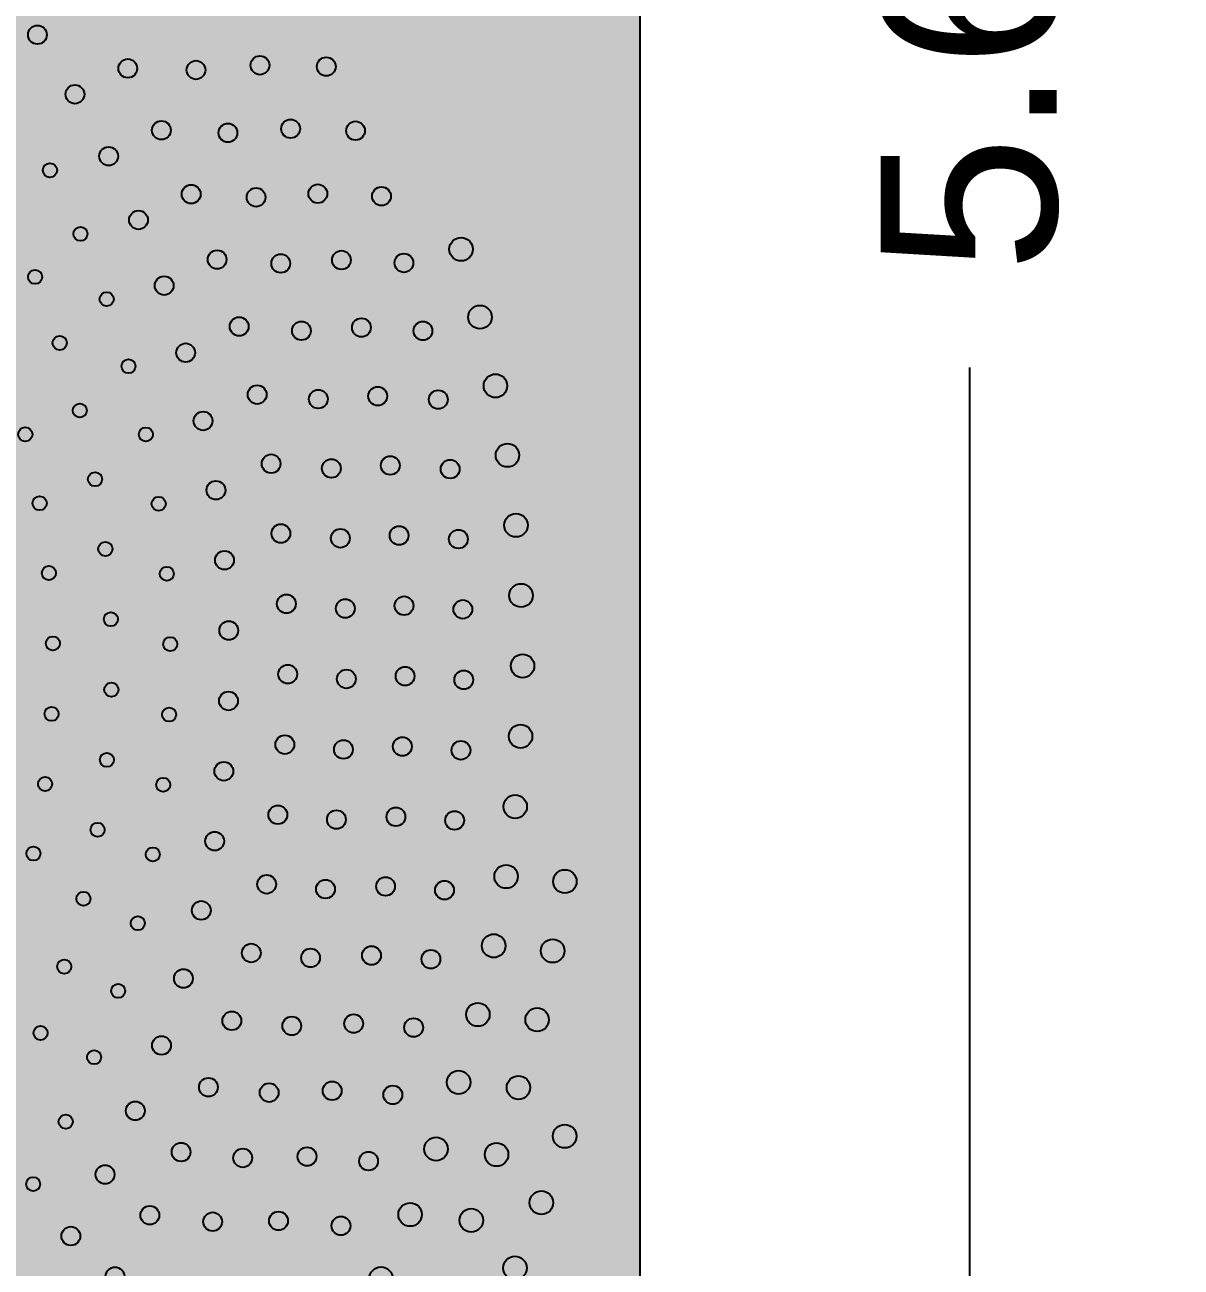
# Model space of a CAD drawing. Header units: metres. Extents: x 6 to 601, y -20 to 118.
# Drawn here: x 58.965 to 59.95, y 79.937 to 80.995 of the extents above; entities that cross this region are included whole.
import ezdxf

# ---------------------------------------------------------------- set-up
doc = ezdxf.new("R2010")
doc.units = ezdxf.units.M
doc.header["$MEASUREMENT"] = 0
doc.layers.add('ProfileEdges', color=7, linetype='Continuous')
doc.styles.get("Standard").update_dxf_attribs({"font": 'arial.ttf'})
doc.dimstyles.get("Standard").update_dxf_attribs({"dimtxt": 0.18, "dimasz": 0.18, "dimexe": 0.18, "dimexo": 0.0625, "dimgap": 0.09, "dimtad": 0, "dimdec": 4, "dimzin": 0, "dimdsep": 46, "dimtxsty": 'Standard', "dimcen": 0.09, "dimadec": 0, "dimazin": 0, "dimtfac": 1, "dimtdec": 4, "dimtofl": 0, "dimtmove": 0, "dimatfit": 3, "dimfxl": 1, "dimtolj": 1, "dimtzin": 0, "dimarcsym": 0})

# ---------------------------------------------------------------- blocks, each defined once
blk = doc.blocks.new('*D1067')
at = {"color": 0, "lineweight": -2, "transparency": 16777216}
for p, q in [((59.5515, 84.0763), (59.95, 84.0763)), ((59.77, 83.9763), (59.77, 81.1557)), ((59.77, 78.5755), (59.77, 80.7027)), ((59.5515, 78.4755), (59.95, 78.4755))]:
    blk.add_line(p, q, dxfattribs=at)
at = {"color": 0, "transparency": 16777216}
for points in [[(59.7533, 83.9763), (59.7867, 83.9763), (59.77, 84.0763)], [(59.7533, 78.5755), (59.7867, 78.5755), (59.77, 78.4755)]]:
    blk.add_solid(points, dxfattribs=at)
at = {"layer": 'Defpoints', "color": 0, "transparency": 16777216}
for p in [(59.489, 84.0763), (59.489, 78.4755), (59.77, 78.4755)]:
    blk.add_point(p, dxfattribs=at)
at = {"color": 0, "transparency": 16777216, "insert": (59.77, 80.9292), "char_height": 0.15, "attachment_point": 5, "rotation": 90}
blk.add_mtext('\\A1;5.6', dxfattribs=at)
blk = doc.blocks.new('*U1026')
blk.add_circle((0, 0), 0.01)
blk = doc.blocks.new('*U1027')
at = {"color": 0, "linetype": 'ByBlock', "lineweight": -2, "transparency": 16777216}
for p, rotation in [((68.2054, 83.4567), 106.9615160495693), ((68.2215, 83.3989), 104.1062283673305), ((68.2347, 83.3404), 101.2509406850917), ((68.2449, 83.2813), 98.39565300285315), ((68.2522, 83.2217), 95.54036532061446), ((68.2565, 83.1619), 92.68507763837572), ((68.2578, 83.1019), 89.82978995613686), ((68.2561, 83.042), 86.97450227389814), ((68.2515, 82.9821), 84.11921459165944), ((68.2438, 82.9226), 81.2639269094207), ((68.2332, 82.8636), 78.408639227182), ((68.2197, 82.8051), 75.55335154494352), ((68.2033, 82.7474), 72.69806386270481), ((68.1841, 82.6906), 69.84277618046609), ((68.162, 82.6348), 66.98748849822763), ((68.1372, 82.5802), 64.13220081598902)]:
    blk.add_blockref('*U1026', p, dxfattribs=dict(at, rotation=rotation))
blk = doc.blocks.new('*U1028')
blk.add_circle((0, 0), 0.008)
blk = doc.blocks.new('*U1029')
at = {"color": 0, "linetype": 'ByBlock', "lineweight": -2, "transparency": 16777216}
for p, rotation in [((68.0906, 83.6122), 116.0452820075594), ((68.1155, 83.5576), 113.0662809515963), ((68.1376, 83.5018), 110.0872798956331), ((68.1567, 83.445), 107.1082788396702), ((68.1729, 83.3872), 104.1292777837074), ((68.186, 83.3287), 101.1502767277445), ((68.1961, 83.2695), 98.17127567178147), ((68.2031, 83.2099), 95.19227461581836), ((68.2069, 83.1501), 92.21327355985551), ((68.2077, 83.0901), 89.23427250389261), ((68.2053, 83.0301), 86.25527144792974), ((68.1999, 82.9704), 83.27627039196673), ((68.1913, 82.911), 80.29726933600385), ((68.1797, 82.8522), 77.31826828004098), ((68.165, 82.794), 74.33926722407797), ((68.1473, 82.7367), 71.3602661681151), ((68.1266, 82.6803), 68.38126511215235), ((68.1031, 82.6252), 65.4022640561896)]:
    blk.add_blockref('*U1028', p, dxfattribs=dict(at, rotation=rotation))
blk = doc.blocks.new('*U1009')
blk.add_circle((0, 0), 0.008)
blk = doc.blocks.new('*U1010')
at = {"color": 0, "linetype": 'ByBlock', "lineweight": -2, "transparency": 16777216}
for p, rotation in [((68.0341, 83.6133), 117.3875062300564), ((68.0602, 83.5593), 114.2735858091643), ((68.0834, 83.504), 111.1596653882722), ((68.1035, 83.4475), 108.0457449673804), ((68.1205, 83.39), 104.9318245464884), ((68.1344, 83.3316), 101.8179041255963), ((68.1451, 83.2726), 98.70398370470427), ((68.1526, 83.213), 95.59006328381243), ((68.1568, 83.1532), 92.47614286292045), ((68.1577, 83.0932), 89.36222244202824), ((68.1554, 83.0333), 86.24830202113624), ((68.1499, 82.9735), 83.13438160024415), ((68.1411, 82.9142), 80.02046117935217), ((68.1291, 82.8554), 76.90654075846018), ((68.1139, 82.7974), 73.79262033756844), ((68.0956, 82.7402), 70.67869991667645), ((68.0742, 82.6842), 67.56477949578436), ((68.0499, 82.6294), 64.45085907489226)]:
    blk.add_blockref('*U1009', p, dxfattribs=dict(at, rotation=rotation))
blk = doc.blocks.new('*U1031')
blk.add_circle((0, 0), 0.008)
blk = doc.blocks.new('*U1032')
at = {"color": 0, "linetype": 'ByBlock', "lineweight": -2, "transparency": 16777216}
for p, rotation in [((67.9796, 83.6093), 118.5543247430637), ((68.0068, 83.5558), 115.2926841751202), ((68.0308, 83.5009), 112.0310436071765), ((68.0518, 83.4446), 108.7694030392329), ((68.0694, 83.3873), 105.5077624712894), ((68.0838, 83.3291), 102.2461219033459), ((68.0949, 83.2701), 98.9844813354025), ((68.1026, 83.2106), 95.72284076745912), ((68.1068, 83.1508), 92.46120019951559), ((68.1077, 83.0908), 89.19955963157209), ((68.1052, 83.0308), 85.93791906362857), ((68.0992, 82.9711), 82.67627849568507), ((68.0899, 82.9119), 79.41463792774157), ((68.0772, 82.8533), 76.15299735979805), ((68.0612, 82.7954), 72.89135679185455), ((68.0419, 82.7386), 69.62971622391103), ((68.0194, 82.683), 66.3680756559673), ((67.9938, 82.6287), 63.10643508802379)]:
    blk.add_blockref('*U1031', p, dxfattribs=dict(at, rotation=rotation))
blk = doc.blocks.new('*U1033')
blk.add_circle((0, 0), 0.008)
blk = doc.blocks.new('*U1034')
at = {"color": 0, "linetype": 'ByBlock', "lineweight": -2, "transparency": 16777216}
for p, rotation in [((67.9215, 83.6107), 120.2098533504225), ((67.9501, 83.558), 116.7857793727814), ((67.9755, 83.5036), 113.3617053951402), ((67.9976, 83.4479), 109.9376314174989), ((68.0164, 83.3909), 106.5135574398575), ((68.0317, 83.3329), 103.0894834622164), ((68.0436, 83.2741), 99.66540948457549), ((68.0519, 83.2147), 96.24133550693425), ((68.0566, 83.1548), 92.81726152929288), ((68.0577, 83.0949), 89.39318755165154), ((68.0553, 83.0349), 85.96911357401049), ((68.0493, 82.9752), 82.54503959636936), ((68.0398, 82.916), 79.120965618728), ((68.0267, 82.8575), 75.69689164108664), ((68.0101, 82.7998), 72.2728176634453), ((67.9902, 82.7432), 68.84874368580383), ((67.9669, 82.688), 65.42466970816248), ((67.9403, 82.6342), 62.00059573052111), ((67.9106, 82.5821), 58.57652175287976)]:
    blk.add_blockref('*U1033', p, dxfattribs=dict(at, rotation=rotation))

msp = doc.modelspace()

# ---------------------------------------------------------------- hatches: boundary and pattern name
at = {"lineweight": 0, "true_color": 0xcd6928, "transparency": 33554534}
h = msp.add_hatch(color=32, dxfattribs=at)
h.dxf.hatch_style = 1
h.paths.add_polyline_path([(59.489, 84.0763), (57.57, 84.0763, 0.143152), (56.5361, 81.1977), (56.5361, 78.4762), (59.489, 78.4757)])

# ---------------------------------------------------------------- linework, layer by layer
for centre, radius in [((58.9757, 80.9861), 0.008), ((59.0077, 80.9354), 0.008), ((59.0364, 80.8827), 0.008), ((58.9864, 80.8707), 0.006), ((59.0618, 80.8284), 0.008), ((59.0124, 80.8166), 0.006), ((58.9737, 80.7799), 0.006), ((59.0837, 80.7725), 0.008), ((59.0347, 80.761), 0.006), ((58.9947, 80.7237), 0.006), ((59.102, 80.7154), 0.008), ((59.0533, 80.7039), 0.006), ((59.0118, 80.6662), 0.006), ((59.1168, 80.6573), 0.008), ((58.9654, 80.6459), 0.006), ((59.0681, 80.6458), 0.006), ((59.0248, 80.6077), 0.006), ((59.1278, 80.5983), 0.008), ((58.9776, 80.5872), 0.006), ((59.079, 80.5868), 0.006), ((59.0336, 80.5483), 0.006), ((59.1351, 80.5387), 0.008), ((58.9855, 80.5278), 0.006), ((59.0859, 80.5272), 0.006), ((59.0383, 80.4885), 0.006), ((59.1387, 80.4789), 0.008), ((58.9889, 80.4679), 0.006), ((59.0889, 80.4673), 0.006), ((59.0387, 80.4285), 0.006), ((59.1385, 80.4189), 0.008), ((58.9878, 80.4079), 0.006), ((59.0879, 80.4073), 0.006), ((59.0349, 80.3687), 0.006), ((59.1345, 80.359), 0.008), ((58.9823, 80.3482), 0.006), ((59.0829, 80.3475), 0.006), ((59.027, 80.3092), 0.006), ((59.1267, 80.2995), 0.008), ((58.9723, 80.289), 0.006), ((59.074, 80.2882), 0.006), ((59.425, 80.2652), 0.01), ((59.0149, 80.2505), 0.006), ((59.1153, 80.2406), 0.008), ((59.0612, 80.2296), 0.006), ((59.4146, 80.2061), 0.01), ((58.9986, 80.1927), 0.006), ((59.1001, 80.1826), 0.008), ((59.0445, 80.172), 0.006), ((59.4014, 80.1475), 0.01), ((58.9784, 80.1362), 0.006), ((59.0814, 80.1256), 0.008), ((59.024, 80.1156), 0.006), ((59.3855, 80.0897), 0.01), ((59.0591, 80.0699), 0.008), ((58.9998, 80.0607), 0.006), ((59.4249, 80.0483), 0.01), ((59.3668, 80.0327), 0.01), ((59.0333, 80.0157), 0.008), ((58.9721, 80.0075), 0.006), ((59.405, 79.9917), 0.01), ((59.3453, 79.9767), 0.01), ((59.0042, 79.9633), 0.008), ((59.3825, 79.9361), 0.01)]:
    msp.add_circle(centre, radius)
at = {"layer": 'ProfileEdges', "color": 32, "true_color": 0xcd6928}
msp.add_lwpolyline([(57.57, 84.0763), (59.489, 84.0763), (59.489, 78.4755)], dxfattribs=at)

# ---------------------------------------------------------------- block references
for name in ['*U1027', '*U1029', '*U1010', '*U1032', '*U1034']:
    msp.add_blockref(name, (-8.8688, -2.6532))

# ---------------------------------------------------------------- dimensions: what is measured, and where the dimension line sits
at = {"color": 251, "true_color": 0x636466}
dim = msp.add_linear_dim(base=(59.77, 78.4755), p1=(59.489, 84.0763), p2=(59.489, 78.4755), angle=270, dimstyle='Standard', override={"dimtxt": 0.15, "dimasz": 0.1, "dimdec": 1, "dimtdec": 1}, dxfattribs=at)
dim.commit()
dim.dimension.update_dxf_attribs({"geometry": '*D1067', "text_midpoint": (59.77, 80.9292), "dimtype": 161})

doc.saveas('drawing.dxf')
